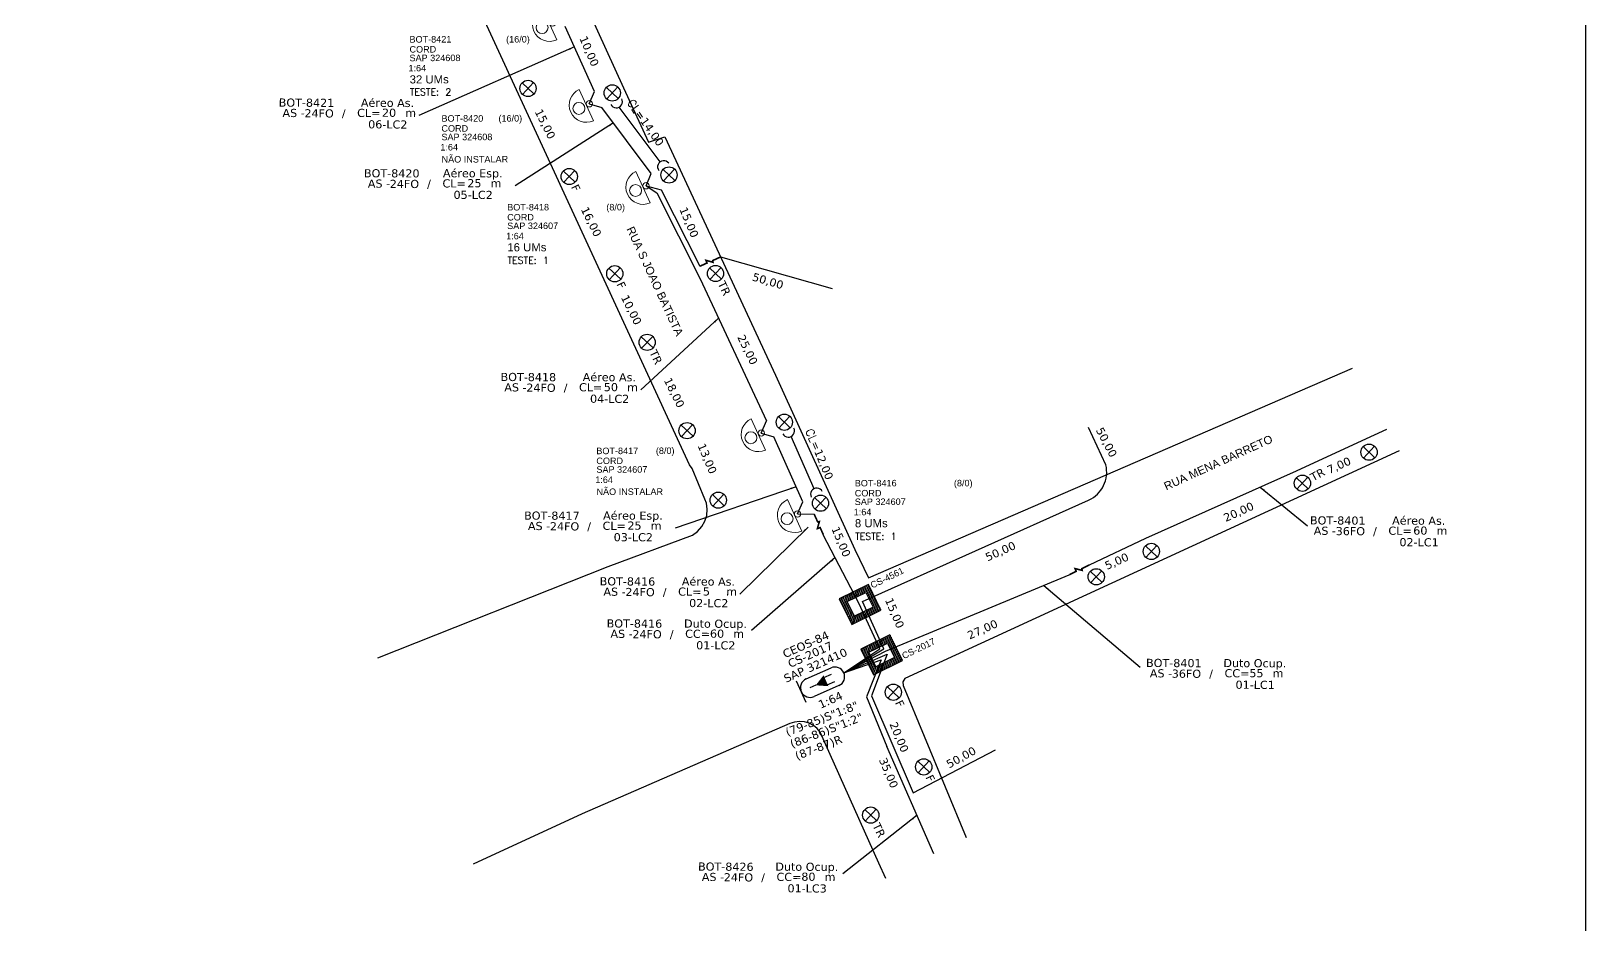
# Model space of a CAD drawing. Extents: x -89 to 749, y 705 to 1299.
# Drawn here: x 462 to 749.2, y 970.1 to 1135.2 of the extents above; entities that cross this region are included whole.
import ezdxf
from ezdxf.enums import TextEntityAlignment as Align

# ---------------------------------------------------------------- set-up
doc = ezdxf.new("R2010")
doc.units = 0
for name, color, linetype in [('10.1-Caixas Subterrâneas', 5, 'Continuous'), ('10.4-Postes', 1, 'Continuous'), ('20.4-CEOS', 1, 'Continuous'), ('CAP a instalar', 1, 'Continuous'), ('label_cabos', 7, 'Continuous'), ('medidas', 3, 'Continuous'), ('QUADRA', 7, 'Continuous'), ('Subida Lateral', 5, 'Continuous')]:
    doc.layers.add(name, color=color, linetype=linetype)
for name, color, linetype, lineweight in [("20.0-LEGENDA DOS CDO'S", 1, 'Continuous', 0), ('20.2-CDO_POSTE', 1, 'Continuous', 5), ('20.6-CORDOALHA_SUPORTE', 7, 'Continuous', 25), ('CORDOALHA_SUPORTE', 7, 'Continuous', 25), ('Segmento Logradouro Texto', 7, 'Continuous', 0)]:
    doc.layers.add(name, color=color, linetype=linetype, lineweight=lineweight)
doc.styles.add('ARIAL', font='arial.ttf')
doc.styles.add('DIGICADE', font='arial.ttf')
doc.styles.add('ROMANS', font='romans')
doc.styles.add('siredit', font='verdana.ttf')
doc.linetypes.add('FENCELINE1', pattern='A,0.25,-0.1,[133,ltypeshp.shx,S=0.1,R=0,X=-0.1,Y=0],-0.1,1', length=1.45)
doc.dimstyles.new('CC', dxfattribs={"dimtxt": 1, "dimasz": 2, "dimexe": 0.18, "dimexo": 0.0625, "dimgap": 0.09, "dimtad": 0, "dimdec": 0, "dimrnd": 1, "dimzin": 0, "dimdsep": 46, "dimtxsty": 'siredit', "dimblk": 'NONE', "dimcen": 0, "dimse1": 1, "dimse2": 1, "dimsd1": 1, "dimsd2": 1, "dimclrt": 7, "dimadec": 0, "dimazin": 0, "dimtfac": 1, "dimtdec": 0, "dimtofl": 0, "dimtmove": 0, "dimatfit": 3, "dimfxl": 0, "dimtolj": 1, "dimtzin": 0, "dimarcsym": 0})

# ---------------------------------------------------------------- blocks, each defined once
blk = doc.blocks.new('*U95')
at = {"layer": '20.4-CEOS', "color": 7, "style": 'siredit'}
for tag, p in [('FIBRAS_SPLITTER', (0, 0)), ('FIBRAS_TOP_C', (0, -4.13)), ('RESERVA_FINAIS', (0, -5.46))]:
    blk.add_attdef(tag, p, '', height=1.01, dxfattribs=at)
for tag, p, flags in [('ID_ATIVIDADE', (0, -6.77), 3), ('FATOR', (0, -8.09), 1), ('QTDE', (0, -9.4), 1), ('FID', (0, -10.71), 1)]:
    blk.add_attdef(tag, p, '', height=1.01, dxfattribs=dict(at, flags=flags))
blk = doc.blocks.new('*U97')
at = {"layer": '20.4-CEOS', "color": 7, "style": 'siredit'}
blk.add_attdef('FIBRAS_SPLITTER', (0, 0), '', height=1.01, dxfattribs=at)
for tag, p, flags in [('ID_ATIVIDADE', (0, -1.48), 3), ('FATOR', (0, -2.79), 1), ('QTDE', (0, -4.11), 1), ('FID', (0, -5.42), 1)]:
    blk.add_attdef(tag, p, '', height=1.01, dxfattribs=dict(at, flags=flags))
blk = doc.blocks.new('*U94')
at = {"color": 0}
blk.add_line((2.14, -0.58), (-2.1, -0.68), dxfattribs=at)
for centre, radius in [((0, 0.38), 0.733), ((0.03, -1.03), 0.393)]:
    blk.add_circle(centre, radius, dxfattribs=at)
blk.add_arc((0.02, -0.63), 2.12, 1.3782, 181.3782, dxfattribs=at)
blk = doc.blocks.new('*X65')
at = {"color": 0, "linetype": 'Continuous'}
for p, q in [((-1.25, 0.34099), (-0.49099, 1.1)), ((-1.25, 0.517767), (-0.667767, 1.1)), ((-1.25, 0.694544), (-0.844544, 1.1)), ((-1.25, 0.87132), (-1.02132, 1.1)), ((-1.25, 1.048097), (-1.198097, 1.1)), ((-1.25, 0.164214), (-0.8035, 0.610714)), ((-1.25, -0.012563), (-0.8035, 0.433937)), ((-1.25, -0.18934), (-0.8035, 0.25716)), ((-1.25, -0.366117), (-0.8035, 0.080383)), ((-0.789214, 0.625), (-0.314214, 1.1)), ((-0.612437, 0.625), (-0.137437, 1.1)), ((-0.43566, 0.625), (0.03934, 1.1)), ((-0.258883, 0.625), (0.216117, 1.1)), ((-0.082107, 0.625), (0.392893, 1.1)), ((0.09467, 0.625), (0.56967, 1.1)), ((0.271447, 0.625), (0.746447, 1.1)), ((0.448223, 0.625), (0.923223, 1.1)), ((0.625, 0.625), (1.1, 1.1)), ((0.801777, 0.625), (1.25, 1.073223)), ((0.8035, 0.449947), (1.25, 0.896447)), ((0.8035, 0.27317), (1.25, 0.71967)), ((0.8035, 0.096393), (1.25, 0.542893)), ((0.8035, -0.080383), (1.25, 0.366117)), ((0.8035, -0.25716), (1.25, 0.18934)), ((0.8035, -0.433937), (1.25, 0.012563)), ((-1.25, -0.542893), (-0.8035, -0.096393)), ((-1.25, -0.71967), (-0.8035, -0.27317)), ((-1.25, -0.896447), (-0.8035, -0.449947)), ((-1.25, -1.073223), (-0.801777, -0.625)), ((-1.1, -1.1), (-0.625, -0.625)), ((-0.923223, -1.1), (-0.448223, -0.625)), ((-0.746447, -1.1), (-0.271447, -0.625)), ((-0.56967, -1.1), (-0.09467, -0.625)), ((-0.392893, -1.1), (0.082107, -0.625)), ((-0.216117, -1.1), (0.258883, -0.625)), ((-0.03934, -1.1), (0.43566, -0.625)), ((0.137437, -1.1), (0.612437, -0.625)), ((0.314214, -1.1), (0.789214, -0.625)), ((0.49099, -1.1), (1.25, -0.34099)), ((0.667767, -1.1), (1.25, -0.517767)), ((0.8035, -0.610714), (1.25, -0.164214)), ((0.844544, -1.1), (1.25, -0.694544)), ((1.02132, -1.1), (1.25, -0.87132)), ((1.198097, -1.1), (1.25, -1.048097))]:
    blk.add_line(p, q, dxfattribs=at)
blk = doc.blocks.new('MANHOLE_MQ')
at = {"color": 0, "linetype": 'Continuous'}
for p, q in [((0.00000623, 0.00000569), (-0.00000627, 0.00000569)), ((-0.00000627, 0.00000569), (-0.00000627, -0.00000531)), ((-0.00000404, 0.00000331), (0.00000399, 0.00000331)), ((-0.00000404, -0.00000294), (-0.00000404, 0.00000331)), ((0.00000399, 0.00000331), (0.00000399, -0.00000294)), ((0.00000623, -0.00000531), (0.00000623, 0.00000569)), ((-0.00000627, -0.00000531), (0.00000623, -0.00000531)), ((0.00000399, -0.00000294), (-0.00000404, -0.00000294)), ((0.00000399, -0.00000294), (0.00000399, -0.00000294))]:
    blk.add_line(p, q, dxfattribs=at)
at = {"color": 0, "linetype": 'Continuous', "xscale": 5e-06, "yscale": 5e-06, "zscale": 1e-05}
blk.add_blockref('*X65', (-0.00000002, 0.00000019), dxfattribs=at)
blk = doc.blocks.new('Inst CDOE-8 CAIXA DIST OPT CDOE 48F_8D C_SPL OPTAP')
at = {"layer": "20.0-LEGENDA DOS CDO'S", "color": 0, "style": 'ARIAL'}
for tag, p, height in [('FID', (0.12, 5.25), 0.8), ('CORDOALHA', (0.12, 4.02), 0.8), ('1:XX', (-0.01, 1.7), 0.8), ('SAP', (0.12, 2.96), 0.8), ('UMS', (0.14, 0.22), 1)]:
    blk.add_attdef(tag, p, '', height=height, rotation=0.118, dxfattribs=at)
at = {"layer": "20.0-LEGENDA DOS CDO'S", "color": 0}
for tag, p, style, flags in [('ID_ATIVIDADE', (0.12, 6.47), 'ARIAL', 3), ('FATOR', (7.92, 6.47), 'ARIAL', 1), ('QTDE', (0.23, -0.97), 'DIGICADE', 3)]:
    blk.add_attdef(tag, p, '', height=0.8, rotation=0.118, dxfattribs=dict(at, style=style, flags=flags))
at = {"layer": "20.0-LEGENDA DOS CDO'S", "color": 0, "style": 'ARIAL'}
blk.add_attdef('FIBRAS_UTILIZADAS', text='', height=0.8, rotation=0.118, dxfattribs=at).set_placement((13.48, 5.26), align=Align.CENTER)
blk = doc.blocks.new('Teste  FTTH')
at = {"color": 0, "lineweight": 0, "style": 'ROMANS'}
for tag, p in [('TESTE', (-2.3, -0.29)), ('QTDE', (0.21, -0.29))]:
    blk.add_attdef(tag, p, '', height=0.48, dxfattribs=at)
for tag, p, flags in [('FID', (-2.23, -1.25), 1), ('FATOR', (-2.23, -2.03), 3), ('ID_ATIVIDADE', (-2.23, -2.72), 3)]:
    blk.add_attdef(tag, p, '', height=0.48, dxfattribs=dict(at, flags=flags))
blk = doc.blocks.new('Inst CDOE-16 CAIXA DIST OPT CDOE 48F_16D C_SPL_2_1_8')
at = {"layer": "20.0-LEGENDA DOS CDO'S", "color": 0, "style": 'ARIAL'}
for tag, p, height in [('FID', (0.12, 5.25), 0.8), ('CORDOALHA', (0.12, 4.02), 0.8), ('1:XX', (-0.01, 1.7), 0.8), ('SAP', (0.12, 2.96), 0.8), ('UMS', (0.14, 0.22), 1)]:
    blk.add_attdef(tag, p, '', height=height, rotation=0.118, dxfattribs=at)
at = {"layer": "20.0-LEGENDA DOS CDO'S", "color": 0}
for tag, p, style, flags in [('ID_ATIVIDADE', (0.12, 6.47), 'ARIAL', 3), ('FATOR', (7.92, 6.47), 'ARIAL', 1), ('QTDE', (0.1, -1.17), 'DIGICADE', 3)]:
    blk.add_attdef(tag, p, '', height=0.8, rotation=0.118, dxfattribs=dict(at, style=style, flags=flags))
at = {"layer": "20.0-LEGENDA DOS CDO'S", "color": 0, "style": 'ARIAL'}
blk.add_attdef('FIBRAS_UTILIZADAS', text='', height=0.8, rotation=0.118, dxfattribs=at).set_placement((13.48, 5.26), align=Align.CENTER)
blk = doc.blocks.new('CDOE_CT_POSTE')
at = {"layer": "20.0-LEGENDA DOS CDO'S", "color": 0, "style": 'ARIAL'}
for tag, p in [('CDO_N', (0.12, 5.25)), ('CORDOALHA', (0.12, 4.02)), ('SAP', (0.12, 2.96)), ('1:XX', (0.14, 1.23)), ('UMS', (0.14, 0.22))]:
    blk.add_attdef(tag, p, '', height=0.68, rotation=0.118, dxfattribs=at)
blk.add_attdef('FIBRAS_UTILIZADAS', text='', height=0.68, rotation=0.118, dxfattribs=at).set_placement((7.83, 5.26), align=Align.CENTER)
blk = doc.blocks.new('Inst CORD ALUMINIO 4.8 MM 3F(sem recursos)')
at = {"layer": '20.6-CORDOALHA_SUPORTE', "color": 0, "lineweight": 0, "style": 'ROMANS'}
blk.add_attdef('LANCE', text='', height=1, dxfattribs=at).set_placement((-0.54, -2.21), align=Align.RIGHT)
at = {"layer": '20.6-CORDOALHA_SUPORTE', "color": 0, "style": 'siredit'}
blk.add_attdef('QTDE', (-0.54, -2.21), '', height=1, rotation=359.69, dxfattribs=at)
at = {"layer": '20.6-CORDOALHA_SUPORTE', "color": 0, "lineweight": 0, "style": 'ROMANS'}
for tag, p, flags in [('FATOR', (-5.2, -4.44), 3), ('ID_ATIVIDADE', (-5.2, -6.67), 3), ('FID', (-5.2, -8.9), 1)]:
    blk.add_attdef(tag, p, '', height=1, dxfattribs=dict(at, flags=flags))
blk = doc.blocks.new('Inst CB AS CFOA-SM-AS-80-TS-36')
at = {"layer": 'label_cabos', "color": 0, "style": 'siredit'}
for tag, flags, p in [('ID_ATIVIDADE', 3, (1.31, 2.67)), ('FATOR', 1, (11.56, 2.55))]:
    blk.add_attdef(tag, text='', height=1, rotation=359.69, dxfattribs=dict(at, flags=flags)).set_placement(p, align=Align.MIDDLE_CENTER)
for tag, p in [('TIPO_CABO', (1.76, 0)), ('DESTINO_CABO', (3.13, 1.26)), ('CABO', (4.69, -0.05)), ('/', (7.71, -0.05)), ('LANCE', (10.81, 0)), ('TIPO_CABO', (13.11, 1.24)), ('UND', (15.96, 0)), ('FID', (13.15, -1.41))]:
    blk.add_attdef(tag, text='', height=1, rotation=359.69, dxfattribs=at).set_placement(p, align=Align.MIDDLE_CENTER)
blk.add_attdef('QTDE', (12.43, -0.47), '', height=1, rotation=359.69, dxfattribs=at)
blk = doc.blocks.new('Inst CB DT OCUP CFOA-SM-AS-80-TS-36')
at = {"layer": 'label_cabos', "color": 0, "style": 'siredit'}
for tag, flags, p in [('ID_ATIVIDADE', 3, (1.31, 2.67)), ('FATOR', 1, (11.56, 2.55))]:
    blk.add_attdef(tag, text='', height=1, rotation=359.69, dxfattribs=dict(at, flags=flags)).set_placement(p, align=Align.MIDDLE_CENTER)
for tag, p in [('TIPO_CABO', (1.76, 0)), ('DESTINO_CABO', (3.13, 1.26)), ('CABO', (4.69, -0.05)), ('/', (7.71, -0.05)), ('LANCE', (10.91, 0)), ('TIPO_CABO', (13.11, 1.24)), ('UND', (15.96, 0)), ('FID', (13.15, -1.41))]:
    blk.add_attdef(tag, text='', height=1, rotation=359.69, dxfattribs=at).set_placement(p, align=Align.MIDDLE_CENTER)
blk.add_attdef('QTDE', (12.43, -0.47), '', height=1, rotation=359.69, dxfattribs=at)
blk = doc.blocks.new('_None')
blk = doc.blocks.new('Inst CB DT OCUP CFOA-SM-AS-80-TS-24')
at = {"layer": 'label_cabos', "color": 0, "style": 'siredit'}
for tag, flags, p in [('ID_ATIVIDADE', 3, (1.31, 2.67)), ('FATOR', 1, (11.56, 2.55))]:
    blk.add_attdef(tag, text='', height=1, rotation=359.69, dxfattribs=dict(at, flags=flags)).set_placement(p, align=Align.MIDDLE_CENTER)
for tag, p in [('TIPO_CABO', (1.76, 0)), ('DESTINO_CABO', (3.13, 1.26)), ('CABO', (4.69, -0.05)), ('/', (7.71, -0.05)), ('LANCE', (10.91, 0)), ('TIPO_CABO', (13.11, 1.24)), ('UND', (15.96, 0)), ('FID', (13.15, -1.41))]:
    blk.add_attdef(tag, text='', height=1, rotation=359.69, dxfattribs=at).set_placement(p, align=Align.MIDDLE_CENTER)
blk.add_attdef('QTDE', (12.43, -0.47), '', height=1, rotation=359.69, dxfattribs=at)
blk = doc.blocks.new('Inst CB AS CFOA-SM-AS-80-TS-24')
at = {"layer": 'label_cabos', "color": 0, "style": 'siredit'}
for tag, flags, p in [('ID_ATIVIDADE', 3, (1.31, 2.67)), ('FATOR', 1, (11.56, 2.55))]:
    blk.add_attdef(tag, text='', height=1, rotation=359.69, dxfattribs=dict(at, flags=flags)).set_placement(p, align=Align.MIDDLE_CENTER)
for tag, p in [('TIPO_CABO', (1.76, 0)), ('DESTINO_CABO', (3.13, 1.26)), ('CABO', (4.69, -0.05)), ('/', (7.71, -0.05)), ('LANCE', (10.81, 0)), ('TIPO_CABO', (13.11, 1.24)), ('UND', (15.96, 0)), ('FID', (13.15, -1.41))]:
    blk.add_attdef(tag, text='', height=1, rotation=359.69, dxfattribs=at).set_placement(p, align=Align.MIDDLE_CENTER)
blk.add_attdef('QTDE', (12.43, -0.47), '', height=1, rotation=359.69, dxfattribs=at)
blk = doc.blocks.new('Inst CB ESP CFOA-SM-AS-80-TS-24')
at = {"layer": 'label_cabos', "color": 0, "style": 'siredit'}
for tag, flags, p in [('ID_ATIVIDADE', 3, (1.31, 2.67)), ('FATOR', 1, (11.56, 2.55))]:
    blk.add_attdef(tag, text='', height=1, rotation=359.69, dxfattribs=dict(at, flags=flags)).set_placement(p, align=Align.MIDDLE_CENTER)
for tag, p in [('TIPO_CABO', (1.76, 0)), ('DESTINO_CABO', (3.13, 1.26)), ('CABO', (4.69, -0.05)), ('/', (7.71, -0.05)), ('LANCE', (10.81, 0)), ('TIPO_CABO', (13.11, 1.24)), ('UND', (15.96, 0)), ('FID', (13.15, -1.41))]:
    blk.add_attdef(tag, text='', height=1, rotation=359.69, dxfattribs=at).set_placement(p, align=Align.MIDDLE_CENTER)
blk.add_attdef('QTDE', (12.43, -0.47), '', height=1, rotation=359.69, dxfattribs=at)

msp = doc.modelspace()

# ---------------------------------------------------------------- linework, layer by layer
msp.add_lwpolyline([(-89.32, 705.02), (749.25, 705.02), (749.25, 1299.02), (-89.32, 1299.02), (-89.32, 705.02)])
at = {"layer": '10.4-Postes', "color": 1}
for p, q in [((552.7, 1125.6), (554.89, 1123.56)), ((554.82, 1125.68), (552.77, 1123.48)), ((568.26, 1124.78), (570.45, 1122.73)), ((570.38, 1124.85), (568.33, 1122.66)), ((560.3, 1109.34), (562.49, 1107.29)), ((562.42, 1109.41), (560.37, 1107.22)), ((578.74, 1109.63), (580.93, 1107.58)), ((580.86, 1109.7), (578.81, 1107.51)), ((568.72, 1091.39), (570.91, 1089.34)), ((570.84, 1091.46), (568.79, 1089.27)), ((587.34, 1091.43), (589.53, 1089.38)), ((589.46, 1091.5), (587.41, 1089.31)), ((574.7, 1078.73), (576.9, 1076.68)), ((576.82, 1078.8), (574.78, 1076.61)), ((600.04, 1063.98), (602.24, 1061.93)), ((602.16, 1064.05), (600.12, 1061.86)), ((582.08, 1062.42), (584.27, 1060.37)), ((584.2, 1062.49), (582.15, 1060.3)), ((708.08, 1058.44), (710.27, 1056.39)), ((710.2, 1058.51), (708.15, 1056.32)), ((695.77, 1052.71), (697.96, 1050.66)), ((697.89, 1052.78), (695.84, 1050.59)), ((587.85, 1049.58), (590.04, 1047.53)), ((589.97, 1049.65), (587.92, 1047.46)), ((606.73, 1049.03), (608.92, 1046.98)), ((608.85, 1049.1), (606.8, 1046.91)), ((667.87, 1040.12), (670.06, 1038.07)), ((669.99, 1040.19), (667.94, 1038)), ((657.67, 1035.43), (659.87, 1033.38)), ((659.79, 1035.5), (657.74, 1033.31)), ((620.18, 1014.12), (622.37, 1012.07)), ((622.3, 1014.19), (620.25, 1012)), ((625.81, 1000.34), (628, 998.29)), ((627.93, 1000.41), (625.88, 998.22)), ((616.01, 991.44), (618.2, 989.39)), ((618.13, 991.51), (616.08, 989.32))]:
    msp.add_line(p, q, dxfattribs=at)
for centre in [(553.79, 1124.58), (569.35, 1123.75), (561.4, 1108.32), (579.84, 1108.6), (569.82, 1090.36), (588.43, 1090.41), (575.8, 1077.7), (601.14, 1062.95), (583.17, 1061.39), (709.18, 1057.42), (696.87, 1051.69), (588.94, 1048.56), (607.83, 1048), (668.96, 1039.09), (658.77, 1034.41), (621.28, 1013.1), (626.9, 999.31), (617.11, 990.41)]:
    msp.add_circle(centre, 1.5, dxfattribs=at)
at = {"layer": '20.4-CEOS', "color": 7}
for p, q in [((605.19, 1015.55), (609.78, 1017.59)), ((611.23, 1014.33), (606.65, 1012.29))]:
    msp.add_line(p, q, dxfattribs=at)
for points in [[(605.17, 1011.22), (603.41, 1015.16)], [(606.95, 1014.38), (605.85, 1013.89)], [(608.47, 1015.83), (609.86, 1016.45)], [(609.07, 1014.47), (610.46, 1015.09)]]:
    msp.add_lwpolyline(points, dxfattribs=at)
msp.add_lwpolyline([(606.95, 1014.38, 0, 2.21, 0), (608.84, 1015.22, 2.21, 2.21, 0)], format="xyseb", dxfattribs=at)
for centre, start, end in [((610.5, 1015.96), 294.0128, 114.0128), ((605.92, 1013.92), 114.0128, 294.0128)]:
    msp.add_arc(centre, 1.79, start, end, dxfattribs=at)
at = {"layer": 'CAP a instalar', "color": 7, "linetype": 'FENCELINE1', "ltscale": 5}
for points in [[(566.09, 1124.01), (560.64, 1135.99)], [(565.11, 1121.75), (566.09, 1124.01)], [(565.11, 1121.75), (567.43, 1121.05)], [(576.57, 1108.86), (567.43, 1121.05)], [(575.59, 1106.61), (576.57, 1108.86)], [(575.59, 1106.61), (577.57, 1105.33), (585.58, 1089.44), (597.87, 1063.21), (597.87, 1063.21)], [(596.89, 1060.95), (597.87, 1063.21)], [(596.89, 1060.95), (599.22, 1060.25)], [(604.56, 1048.26), (599.22, 1060.25)], [(657.52, 1036.63), (667.96, 1041.52), (695.77, 1053.96), (707.88, 1059.58), (712.48, 1061.68)], [(603.58, 1046.01), (604.56, 1048.26)], [(603.58, 1046.01), (606.65, 1046)], [(614.92, 1029.55), (608.35, 1042.19)], [(612.14, 1016.69), (619.82, 1020.66), (653.79, 1034.77)], [(612.14, 1016.69), (618.77, 1021.12), (614.92, 1029.55)], [(612.14, 1016.69), (619.01, 1019.09), (616.31, 1012.26), (620.08, 1003.1)], [(628.77, 983.24), (620.08, 1003.1)]]:
    msp.add_lwpolyline(points, dxfattribs=at)
at = {"layer": 'CAP a instalar', "color": 8, "linetype": 'FENCELINE1', "ltscale": 5}
for points in [[(575.59, 1106.61), (578.4, 1105.83)], [(578.4, 1105.83), (585.55, 1091.75)], [(589.35, 1093.46), (609.98, 1087.65)], [(612.14, 1016.69), (620.15, 1020.14), (617.28, 1012.46), (624.95, 994.51), (640.14, 1002.47)]]:
    msp.add_lwpolyline(points, dxfattribs=at)
msp.add_lwpolyline([(612.14, 1016.69), (619.53, 1021.14), (615.56, 1029.84), (657.36, 1048.57, 0.362722), (660.54, 1055.08), (657.37, 1061.97)], format="xyb", dxfattribs=at)
at = {"layer": 'CORDOALHA_SUPORTE'}
for points in [[(569.08, 1121.61, 1), (571.1, 1122.67)], [(579.79, 1110.77, 1), (577.95, 1109.41)], [(600.86, 1060.81, 1), (602.89, 1061.87)], [(608.16, 1050.14, 1), (606.11, 1049.12)]]:
    msp.add_lwpolyline(points, format="xyb", dxfattribs=at)
for points in [[(578.19, 1111), (570.62, 1121.13)], [(606.67, 1050.68), (602.41, 1060.33)]]:
    msp.add_lwpolyline(points, dxfattribs=at)
at = {"layer": 'QUADRA'}
for points in [[(514.49, 1247.88), (526.48, 1221.79), (561.49, 1146.49), (561.49, 1146.49), (571.4, 1124.69), (576.02, 1114.64), (579.05, 1115.62), (599.54, 1071.66), (614.18, 1039.48), (616.69, 1034.24), (706.12, 1072.91)], [(526.01, 1019.42), (568.58, 1036.29), (584.16, 1042.1), (585.13, 1042.8), (585.91, 1043.67), (586.48, 1044.66), (586.82, 1045.75), (586.91, 1046.89), (586.75, 1048.01), (586.47, 1048.77), (584.12, 1054.4), (583.6, 1055.1), (535.51, 1159.35)], [(526.01, 1019.42), (568.58, 1036.29), (584.16, 1042.1), (585.13, 1042.8), (585.91, 1043.67), (586.48, 1044.66), (586.82, 1045.75), (586.91, 1046.89), (586.75, 1048.01), (586.47, 1048.77), (584.12, 1054.4), (583.6, 1055.1), (535.51, 1159.35)], [(714.74, 1057.68), (623.38, 1015.66), (623.07, 1015.02), (623.13, 1014.32), (623.13, 1014.32), (634.73, 986.28)], [(714.74, 1057.68), (623.38, 1015.66), (623.07, 1015.02), (623.13, 1014.32), (623.13, 1014.32), (634.73, 986.28)], [(619.88, 978.7), (618.63, 981.51), (607.79, 1005.73), (607.24, 1006.4), (606.54, 1006.96), (605.75, 1007.37), (604.87, 1007.62), (603.96, 1007.69), (603.04, 1007.59), (602.18, 1007.31), (563.77, 990.65), (543.66, 981.37)], [(619.88, 978.7), (618.63, 981.51), (607.79, 1005.73), (607.24, 1006.4), (606.54, 1006.96), (605.75, 1007.37), (604.87, 1007.62), (603.96, 1007.69), (603.04, 1007.59), (602.18, 1007.31), (563.77, 990.65), (543.66, 981.37)]]:
    msp.add_lwpolyline(points, dxfattribs=at)
at = {"layer": 'Subida Lateral', "color": 5, "const_width": 0.3}
for points in [[(585.55, 1091.75), (586.85, 1092.34), (586.66, 1092.85), (587.97, 1092.48), (587.91, 1092.8), (589.35, 1093.46)], [(608.35, 1042.19), (607.76, 1043.5), (607.25, 1043.31), (607.62, 1044.62), (607.3, 1044.55), (606.65, 1046)], [(653.79, 1034.77), (655.07, 1035.41), (654.86, 1035.92), (656.18, 1035.6), (656.11, 1035.91), (657.52, 1036.63)]]:
    msp.add_lwpolyline(points, dxfattribs=at)

# ---------------------------------------------------------------- block references
at = {"color": 0, "lineweight": 0, "xscale": 1.5, "yscale": 1.5, "zscale": 1.5}
for p, rotation, values in [((577.59, 1119.82), 305.3066538025288, {'QTDE': '14,00', 'LANCE': 'CL='}), ((609.98, 1058.14), 293.1079961886182, {'QTDE': '12,00', 'LANCE': 'CL='})]:
    msp.add_blockref('Inst CORD ALUMINIO 4.8 MM 3F(sem recursos)', p, dxfattribs=dict(at, rotation=rotation)).add_auto_attribs(values)
at = {"layer": '10.1-Caixas Subterrâneas', "color": 30, "xscale": 479681.3314667373, "yscale": 479681.3314667373, "zscale": 479681.3314667373, "rotation": 206.1709255106189}
for p in [(615.1, 1029.4), (619.09, 1020.06)]:
    msp.add_blockref('MANHOLE_MQ', p, dxfattribs=at)
at = {"layer": "20.0-LEGENDA DOS CDO'S", "color": 7, "lineweight": 0, "xscale": 1.5, "yscale": 1.5, "zscale": 1.5}
for name, p, values in [('Inst CDOE-16 CAIXA DIST OPT CDOE 48F_16D C_SPL_2_1_8', (531.71, 1125.17), {'FID': 'BOT-8421', 'CORDOALHA': 'CORD', 'SAP': 'SAP 324608', '1:XX': '1:64', 'UMS': '32 UMs', 'FIBRAS_UTILIZADAS': '(16/0)'}), ('Inst CDOE-8 CAIXA DIST OPT CDOE 48F_8D C_SPL OPTAP', (549.76, 1094.17), {'FID': 'BOT-8418', 'CORDOALHA': 'CORD', 'SAP': 'SAP 324607', '1:XX': '1:64', 'UMS': '16 UMs', 'FIBRAS_UTILIZADAS': '(8/0)'}), ('Inst CDOE-8 CAIXA DIST OPT CDOE 48F_8D C_SPL OPTAP', (613.98, 1043.22), {'FID': 'BOT-8416', 'CORDOALHA': 'CORD', 'SAP': 'SAP 324607', '1:XX': '1:64', 'UMS': '8 UMs', 'FIBRAS_UTILIZADAS': '(8/0)'})]:
    msp.add_blockref(name, p, dxfattribs=at).add_auto_attribs(values)
at = {"layer": "20.0-LEGENDA DOS CDO'S", "lineweight": 0}
for p, xscale, yscale, zscale, rotation, values in [((537.98, 1124.05), 2.625749999999991, 2.625749999999994, 2.625749999999994, 0.004078562105398152, {'TESTE': 'TESTE:', 'QTDE': '2'}), ((620.25, 1042.01), 2.62575, 2.62575, 2.62575, 3.126797674058592e-05, {'TESTE': 'TESTE:', 'QTDE': '1'})]:
    msp.add_blockref('Teste  FTTH', p, dxfattribs=dict(at, xscale=xscale, yscale=yscale, zscale=zscale, rotation=rotation)).add_auto_attribs(values)
at = {"layer": "20.0-LEGENDA DOS CDO'S", "color": 252}
ref = msp.add_blockref('CDOE_CT_POSTE', (537.61, 1110.57), dxfattribs=dict(at, xscale=1.5, yscale=1.5, zscale=1.5))
ref.add_attrib('CDO_N', 'BOT-8420', (537.79, 1118.44), dxfattribs={"color": 0, "height": 1.2, "rotation": 0.118, "style": 'ARIAL'})
ref.add_attrib('CORDOALHA', 'CORD', (537.79, 1116.6), dxfattribs={"color": 0, "height": 1.2, "rotation": 0.118, "style": 'ARIAL'})
ref.add_attrib('SAP', 'SAP 324608', (537.79, 1115.01), dxfattribs={"color": 0, "height": 1.2, "rotation": 0.118, "style": 'ARIAL'})
ref.add_attrib('1:XX', '1:64', (537.59, 1113.12), dxfattribs={"color": 0, "height": 1.2, "rotation": 0.118, "style": 'ARIAL'})
ref.add_attrib('UMS', 'NÃO INSTALAR', (537.82, 1110.89), dxfattribs={"color": 0, "height": 1.2, "rotation": 0.118, "style": 'ARIAL'})
ref.add_attrib('FIBRAS_UTILIZADAS', '     (16/0)', dxfattribs={"color": 0, "height": 1.2, "rotation": 0.118, "style": 'ARIAL'}).set_placement((549.35, 1118.46), align=Align.CENTER)
at = {"layer": "20.0-LEGENDA DOS CDO'S", "color": 7, "lineweight": 0, "xscale": 2.62575, "yscale": 2.62575, "zscale": 2.62575, "rotation": 3.126797674058592e-05}
msp.add_blockref('Teste  FTTH', (556.02, 1092.96), dxfattribs=at).add_auto_attribs({'TESTE': 'TESTE:', 'QTDE': '1'})
at = {"layer": "20.0-LEGENDA DOS CDO'S", "color": 252}
ref = msp.add_blockref('CDOE_CT_POSTE', (566.23, 1049.18), dxfattribs=dict(at, xscale=1.5, yscale=1.5, zscale=1.5))
ref.add_attrib('CDO_N', 'BOT-8417', (566.41, 1057.05), dxfattribs={"color": 0, "height": 1.2, "rotation": 0.118, "style": 'ARIAL'})
ref.add_attrib('CORDOALHA', 'CORD', (566.41, 1055.22), dxfattribs={"color": 0, "height": 1.2, "rotation": 0.118, "style": 'ARIAL'})
ref.add_attrib('SAP', 'SAP 324607', (566.42, 1053.62), dxfattribs={"color": 0, "height": 1.2, "rotation": 0.118, "style": 'ARIAL'})
ref.add_attrib('1:XX', '1:64', (566.21, 1051.73), dxfattribs={"color": 0, "height": 1.2, "rotation": 0.118, "style": 'ARIAL'})
ref.add_attrib('UMS', 'NÃO INSTALAR', (566.44, 1049.51), dxfattribs={"color": 0, "height": 1.2, "rotation": 0.118, "style": 'ARIAL'})
ref.add_attrib('FIBRAS_UTILIZADAS', '     (8/0)', dxfattribs={"color": 0, "height": 1.2, "rotation": 0.118, "style": 'ARIAL'}).set_placement((577.97, 1057.08), align=Align.CENTER)
at = {"layer": '20.2-CDO_POSTE', "color": 7, "xscale": 1.5, "yscale": 1.5, "zscale": 1.5, "rotation": 113.0177794783651}
for p in [(556.91, 1136.05), (574.19, 1105.96), (602.18, 1045.36)]:
    msp.add_blockref('*U94', p, dxfattribs=at)
at = {"layer": '20.2-CDO_POSTE', "color": 8, "xscale": 1.5, "yscale": 1.5, "zscale": 1.5, "rotation": 113.0177794783651}
for p in [(563.71, 1121.11), (595.49, 1060.31)]:
    msp.add_blockref('*U94', p, dxfattribs=at)
at = {"layer": '20.4-CEOS', "color": 0, "lineweight": 0}
ref = msp.add_blockref('*U95', (601.71, 1004.94), dxfattribs=dict(at, xscale=1.5, yscale=1.5, zscale=1.5, rotation=21.2092261342228))
ref.add_attrib('FIBRAS_SPLITTER', '(79-85)S"1:8"', (601.71, 1004.94), dxfattribs={"color": 7, "height": 1.5145, "rotation": 21.2092, "style": 'siredit'})
ref.add_attrib('RESERVA_FINAIS', '(87-87)R', (603.49, 1000.54), dxfattribs={"color": 7, "height": 1.515, "rotation": 21.2092, "style": 'siredit'})
at = {"layer": '20.4-CEOS', "color": 0, "lineweight": 0, "xscale": 1.5, "yscale": 1.5, "zscale": 1.5, "rotation": 21.2092261342228}
msp.add_blockref('*U97', (602.56, 1002.78), dxfattribs=at).add_auto_attribs({'FIBRAS_SPLITTER': '(86-86)S"1:2"'})
at = {"layer": 'label_cabos'}
ref = msp.add_blockref('Inst CB AS CFOA-SM-AS-80-TS-24', (508.16, 1120.06), dxfattribs=dict(at, xscale=1.5, yscale=1.5, zscale=1.5))
ref.add_attrib('DESTINO_CABO', 'BOT-8421', dxfattribs={"color": 0, "height": 1.5, "rotation": 359.69, "style": 'siredit'}).set_placement((512.86, 1121.95), align=Align.MIDDLE_CENTER)
ref.add_attrib('TIPO_CABO', 'Aéreo As.', dxfattribs={"color": 0, "height": 1.5, "rotation": 359.69, "style": 'siredit'}).set_placement((527.82, 1121.92), align=Align.MIDDLE_CENTER)
ref.add_attrib('CABO', '24FO', dxfattribs={"color": 0, "height": 1.5, "rotation": 359.69, "style": 'siredit'}).set_placement((515.19, 1119.98), align=Align.MIDDLE_CENTER)
ref.add_attrib('/', '/', dxfattribs={"color": 0, "height": 1.5, "rotation": 359.69, "style": 'siredit'}).set_placement((519.73, 1119.98), align=Align.MIDDLE_CENTER)
ref.add_attrib('TIPO_CABO', 'AS - ', dxfattribs={"color": 0, "height": 1.5, "rotation": 359.69, "style": 'siredit'}).set_placement((510.8, 1120.05), align=Align.MIDDLE_CENTER)
ref.add_attrib('FID', '06-LC2', dxfattribs={"color": 0, "height": 1.5, "rotation": 359.69, "style": 'siredit'}).set_placement((527.88, 1117.94), align=Align.MIDDLE_CENTER)
ref.add_attrib('LANCE', 'CL=', dxfattribs={"color": 0, "height": 1.5, "rotation": 359.69, "style": 'siredit'}).set_placement((524.37, 1120.06), align=Align.MIDDLE_CENTER)
ref.add_attrib('QTDE', '20', (526.8, 1119.35), dxfattribs={"color": 0, "height": 1.5, "rotation": 359.69, "style": 'siredit'})
ref.add_attrib('UND', 'm', dxfattribs={"color": 0, "height": 1.5, "rotation": 359.69, "style": 'siredit'}).set_placement((532.11, 1120.06), align=Align.MIDDLE_CENTER)
ref = msp.add_blockref('Inst CB ESP CFOA-SM-AS-80-TS-24', (523.92, 1107.01), dxfattribs=dict(at, xscale=1.5, yscale=1.5, zscale=1.5, rotation=0.1315642785740554))
ref.add_attrib('DESTINO_CABO', 'BOT-8420', dxfattribs={"color": 0, "height": 1.5, "rotation": 359.8216, "style": 'siredit'}).set_placement((528.61, 1108.91), align=Align.MIDDLE_CENTER)
ref.add_attrib('TIPO_CABO', 'Aéreo Esp.', dxfattribs={"color": 0, "height": 1.5, "rotation": 359.8216, "style": 'siredit'}).set_placement((543.58, 1108.92), align=Align.MIDDLE_CENTER)
ref.add_attrib('CABO', '24FO', dxfattribs={"color": 0, "height": 1.5, "rotation": 359.8216, "style": 'siredit'}).set_placement((530.95, 1106.95), align=Align.MIDDLE_CENTER)
ref.add_attrib('/', '/', dxfattribs={"color": 0, "height": 1.5, "rotation": 359.8216, "style": 'siredit'}).set_placement((535.49, 1106.96), align=Align.MIDDLE_CENTER)
ref.add_attrib('TIPO_CABO', 'AS - ', dxfattribs={"color": 0, "height": 1.5, "rotation": 359.8216, "style": 'siredit'}).set_placement((526.57, 1107.01), align=Align.MIDDLE_CENTER)
ref.add_attrib('FID', '05-LC2', dxfattribs={"color": 0, "height": 1.5, "rotation": 359.8216, "style": 'siredit'}).set_placement((543.65, 1104.93), align=Align.MIDDLE_CENTER)
ref.add_attrib('LANCE', 'CL=', dxfattribs={"color": 0, "height": 1.5, "rotation": 359.8216, "style": 'siredit'}).set_placement((540.14, 1107.05), align=Align.MIDDLE_CENTER)
ref.add_attrib('QTDE', '25', (542.57, 1106.34), dxfattribs={"color": 0, "height": 1.5, "rotation": 359.8216, "style": 'siredit'})
ref.add_attrib('UND', 'm', dxfattribs={"color": 0, "height": 1.5, "rotation": 359.8216, "style": 'siredit'}).set_placement((547.87, 1107.07), align=Align.MIDDLE_CENTER)
ref = msp.add_blockref('Inst CB AS CFOA-SM-AS-80-TS-24', (549.15, 1069.4), dxfattribs=dict(at, xscale=1.5, yscale=1.5, zscale=1.5))
ref.add_attrib('DESTINO_CABO', 'BOT-8418', dxfattribs={"color": 0, "height": 1.5, "rotation": 359.69, "style": 'siredit'}).set_placement((553.85, 1071.29), align=Align.MIDDLE_CENTER)
ref.add_attrib('TIPO_CABO', 'Aéreo As.', dxfattribs={"color": 0, "height": 1.5, "rotation": 359.69, "style": 'siredit'}).set_placement((568.81, 1071.27), align=Align.MIDDLE_CENTER)
ref.add_attrib('CABO', '24FO', dxfattribs={"color": 0, "height": 1.5, "rotation": 359.69, "style": 'siredit'}).set_placement((556.18, 1069.32), align=Align.MIDDLE_CENTER)
ref.add_attrib('/', '/', dxfattribs={"color": 0, "height": 1.5, "rotation": 359.69, "style": 'siredit'}).set_placement((560.72, 1069.32), align=Align.MIDDLE_CENTER)
ref.add_attrib('TIPO_CABO', 'AS - ', dxfattribs={"color": 0, "height": 1.5, "rotation": 359.69, "style": 'siredit'}).set_placement((551.79, 1069.39), align=Align.MIDDLE_CENTER)
ref.add_attrib('FID', '04-LC2', dxfattribs={"color": 0, "height": 1.5, "rotation": 359.69, "style": 'siredit'}).set_placement((568.87, 1067.28), align=Align.MIDDLE_CENTER)
ref.add_attrib('LANCE', 'CL=', dxfattribs={"color": 0, "height": 1.5, "rotation": 359.69, "style": 'siredit'}).set_placement((565.36, 1069.4), align=Align.MIDDLE_CENTER)
ref.add_attrib('QTDE', '50', (567.79, 1068.69), dxfattribs={"color": 0, "height": 1.5, "rotation": 359.69, "style": 'siredit'})
ref.add_attrib('UND', 'm', dxfattribs={"color": 0, "height": 1.5, "rotation": 359.69, "style": 'siredit'}).set_placement((573.1, 1069.4), align=Align.MIDDLE_CENTER)
ref = msp.add_blockref('Inst CB ESP CFOA-SM-AS-80-TS-24', (553.51, 1043.79), dxfattribs=dict(at, xscale=1.5, yscale=1.5, zscale=1.5, rotation=0.1315642785740554))
ref.add_attrib('DESTINO_CABO', 'BOT-8417', dxfattribs={"color": 0, "height": 1.5, "rotation": 359.8216, "style": 'siredit'}).set_placement((558.2, 1045.7), align=Align.MIDDLE_CENTER)
ref.add_attrib('TIPO_CABO', 'Aéreo Esp.', dxfattribs={"color": 0, "height": 1.5, "rotation": 359.8216, "style": 'siredit'}).set_placement((573.17, 1045.71), align=Align.MIDDLE_CENTER)
ref.add_attrib('CABO', '24FO', dxfattribs={"color": 0, "height": 1.5, "rotation": 359.8216, "style": 'siredit'}).set_placement((560.54, 1043.73), align=Align.MIDDLE_CENTER)
ref.add_attrib('/', '/', dxfattribs={"color": 0, "height": 1.5, "rotation": 359.8216, "style": 'siredit'}).set_placement((565.08, 1043.74), align=Align.MIDDLE_CENTER)
ref.add_attrib('TIPO_CABO', 'AS - ', dxfattribs={"color": 0, "height": 1.5, "rotation": 359.8216, "style": 'siredit'}).set_placement((556.15, 1043.79), align=Align.MIDDLE_CENTER)
ref.add_attrib('FID', '03-LC2', dxfattribs={"color": 0, "height": 1.5, "rotation": 359.8216, "style": 'siredit'}).set_placement((573.24, 1041.72), align=Align.MIDDLE_CENTER)
ref.add_attrib('LANCE', 'CL=', dxfattribs={"color": 0, "height": 1.5, "rotation": 359.8216, "style": 'siredit'}).set_placement((569.72, 1043.83), align=Align.MIDDLE_CENTER)
ref.add_attrib('QTDE', '25', (572.15, 1043.12), dxfattribs={"color": 0, "height": 1.5, "rotation": 359.8216, "style": 'siredit'})
ref.add_attrib('UND', 'm', dxfattribs={"color": 0, "height": 1.5, "rotation": 359.8216, "style": 'siredit'}).set_placement((577.46, 1043.85), align=Align.MIDDLE_CENTER)
at = {"layer": 'label_cabos', "color": 0, "lineweight": 0}
ref = msp.add_blockref('Inst CB AS CFOA-SM-AS-80-TS-36', (698.7, 1042.91), dxfattribs=dict(at, xscale=1.5, yscale=1.5, zscale=1.5))
ref.add_attrib('DESTINO_CABO', 'BOT-8401', dxfattribs={"color": 0, "height": 1.5, "rotation": 359.69, "style": 'siredit'}).set_placement((703.4, 1044.81), align=Align.MIDDLE_CENTER)
ref.add_attrib('TIPO_CABO', 'Aéreo As.', dxfattribs={"color": 0, "height": 1.5, "rotation": 359.69, "style": 'siredit'}).set_placement((718.36, 1044.78), align=Align.MIDDLE_CENTER)
ref.add_attrib('CABO', '36FO', dxfattribs={"color": 0, "height": 1.5, "rotation": 359.69, "style": 'siredit'}).set_placement((705.73, 1042.84), align=Align.MIDDLE_CENTER)
ref.add_attrib('/', '/', dxfattribs={"color": 0, "height": 1.5, "rotation": 359.69, "style": 'siredit'}).set_placement((710.27, 1042.84), align=Align.MIDDLE_CENTER)
ref.add_attrib('TIPO_CABO', 'AS - ', dxfattribs={"color": 0, "height": 1.5, "rotation": 359.69, "style": 'siredit'}).set_placement((701.34, 1042.91), align=Align.MIDDLE_CENTER)
ref.add_attrib('FID', '02-LC1', dxfattribs={"color": 0, "height": 1.5, "rotation": 359.69, "style": 'siredit'}).set_placement((718.42, 1040.79), align=Align.MIDDLE_CENTER)
ref.add_attrib('LANCE', 'CL=', dxfattribs={"color": 0, "height": 1.5, "rotation": 359.69, "style": 'siredit'}).set_placement((714.91, 1042.92), align=Align.MIDDLE_CENTER)
ref.add_attrib('QTDE', '60', (717.34, 1042.2), dxfattribs={"color": 0, "height": 1.5, "rotation": 359.69, "style": 'siredit'})
ref.add_attrib('UND', 'm', dxfattribs={"color": 0, "height": 1.5, "rotation": 359.69, "style": 'siredit'}).set_placement((722.65, 1042.92), align=Align.MIDDLE_CENTER)
at = {"layer": 'label_cabos'}
ref = msp.add_blockref('Inst CB AS CFOA-SM-AS-80-TS-24', (567.46, 1031.67), dxfattribs=dict(at, xscale=1.5, yscale=1.5, zscale=1.5))
ref.add_attrib('DESTINO_CABO', 'BOT-8416', dxfattribs={"color": 0, "height": 1.5, "rotation": 359.69, "style": 'siredit'}).set_placement((572.16, 1033.56), align=Align.MIDDLE_CENTER)
ref.add_attrib('TIPO_CABO', 'Aéreo As.', dxfattribs={"color": 0, "height": 1.5, "rotation": 359.69, "style": 'siredit'}).set_placement((587.12, 1033.54), align=Align.MIDDLE_CENTER)
ref.add_attrib('CABO', '24FO', dxfattribs={"color": 0, "height": 1.5, "rotation": 359.69, "style": 'siredit'}).set_placement((574.49, 1031.59), align=Align.MIDDLE_CENTER)
ref.add_attrib('/', '/', dxfattribs={"color": 0, "height": 1.5, "rotation": 359.69, "style": 'siredit'}).set_placement((579.03, 1031.59), align=Align.MIDDLE_CENTER)
ref.add_attrib('TIPO_CABO', 'AS - ', dxfattribs={"color": 0, "height": 1.5, "rotation": 359.69, "style": 'siredit'}).set_placement((570.1, 1031.66), align=Align.MIDDLE_CENTER)
ref.add_attrib('FID', '02-LC2', dxfattribs={"color": 0, "height": 1.5, "rotation": 359.69, "style": 'siredit'}).set_placement((587.18, 1029.55), align=Align.MIDDLE_CENTER)
ref.add_attrib('LANCE', 'CL=', dxfattribs={"color": 0, "height": 1.5, "rotation": 359.69, "style": 'siredit'}).set_placement((583.67, 1031.67), align=Align.MIDDLE_CENTER)
ref.add_attrib('QTDE', '5', (586.1, 1030.96), dxfattribs={"color": 0, "height": 1.5, "rotation": 359.69, "style": 'siredit'})
ref.add_attrib('UND', 'm', dxfattribs={"color": 0, "height": 1.5, "rotation": 359.69, "style": 'siredit'}).set_placement((591.4, 1031.67), align=Align.MIDDLE_CENTER)
at = {"layer": 'label_cabos', "color": 0, "lineweight": 0}
ref = msp.add_blockref('Inst CB DT OCUP CFOA-SM-AS-80-TS-24', (568.75, 1023.88), dxfattribs=dict(at, xscale=1.5, yscale=1.5, zscale=1.5))
ref.add_attrib('DESTINO_CABO', 'BOT-8416', dxfattribs={"color": 0, "height": 1.5, "rotation": 359.69, "style": 'siredit'}).set_placement((573.45, 1025.78), align=Align.MIDDLE_CENTER)
ref.add_attrib('CABO', '24FO', dxfattribs={"color": 0, "height": 1.5, "rotation": 359.69, "style": 'siredit'}).set_placement((575.78, 1023.81), align=Align.MIDDLE_CENTER)
ref.add_attrib('TIPO_CABO', 'Duto Ocup.', dxfattribs={"color": 0, "height": 1.5, "rotation": 359.69, "style": 'siredit'}).set_placement((588.42, 1025.75), align=Align.MIDDLE_CENTER)
ref.add_attrib('/', '/', dxfattribs={"color": 0, "height": 1.5, "rotation": 359.69, "style": 'siredit'}).set_placement((580.33, 1023.81), align=Align.MIDDLE_CENTER)
ref.add_attrib('TIPO_CABO', 'AS - ', dxfattribs={"color": 0, "height": 1.5, "rotation": 359.69, "style": 'siredit'}).set_placement((571.4, 1023.88), align=Align.MIDDLE_CENTER)
ref.add_attrib('FID', '01-LC2', dxfattribs={"color": 0, "height": 1.5, "rotation": 359.69, "style": 'siredit'}).set_placement((588.48, 1021.76), align=Align.MIDDLE_CENTER)
ref.add_attrib('LANCE', 'CC=', dxfattribs={"color": 0, "height": 1.5, "rotation": 359.69, "style": 'siredit'}).set_placement((585.12, 1023.89), align=Align.MIDDLE_CENTER)
ref.add_attrib('QTDE', '60', (587.4, 1023.17), dxfattribs={"color": 0, "height": 1.5, "rotation": 359.69, "style": 'siredit'})
ref.add_attrib('UND', 'm', dxfattribs={"color": 0, "height": 1.5, "rotation": 359.69, "style": 'siredit'}).set_placement((592.7, 1023.89), align=Align.MIDDLE_CENTER)
ref = msp.add_blockref('Inst CB DT OCUP CFOA-SM-AS-80-TS-36', (668.42, 1016.59), dxfattribs=dict(at, xscale=1.5, yscale=1.5, zscale=1.5))
ref.add_attrib('DESTINO_CABO', 'BOT-8401', dxfattribs={"color": 0, "height": 1.5, "rotation": 359.69, "style": 'siredit'}).set_placement((673.11, 1018.49), align=Align.MIDDLE_CENTER)
ref.add_attrib('CABO', '36FO', dxfattribs={"color": 0, "height": 1.5, "rotation": 359.69, "style": 'siredit'}).set_placement((675.44, 1016.52), align=Align.MIDDLE_CENTER)
ref.add_attrib('TIPO_CABO', 'Duto Ocup.', dxfattribs={"color": 0, "height": 1.5, "rotation": 359.69, "style": 'siredit'}).set_placement((688.08, 1018.46), align=Align.MIDDLE_CENTER)
ref.add_attrib('/', '/', dxfattribs={"color": 0, "height": 1.5, "rotation": 359.69, "style": 'siredit'}).set_placement((679.99, 1016.52), align=Align.MIDDLE_CENTER)
ref.add_attrib('TIPO_CABO', 'AS - ', dxfattribs={"color": 0, "height": 1.5, "rotation": 359.69, "style": 'siredit'}).set_placement((671.06, 1016.59), align=Align.MIDDLE_CENTER)
ref.add_attrib('FID', '01-LC1', dxfattribs={"color": 0, "height": 1.5, "rotation": 359.69, "style": 'siredit'}).set_placement((688.14, 1014.47), align=Align.MIDDLE_CENTER)
ref.add_attrib('LANCE', 'CC=', dxfattribs={"color": 0, "height": 1.5, "rotation": 359.69, "style": 'siredit'}).set_placement((684.78, 1016.6), align=Align.MIDDLE_CENTER)
ref.add_attrib('QTDE', '55', (687.06, 1015.88), dxfattribs={"color": 0, "height": 1.5, "rotation": 359.69, "style": 'siredit'})
ref.add_attrib('UND', 'm', dxfattribs={"color": 0, "height": 1.5, "rotation": 359.69, "style": 'siredit'}).set_placement((692.36, 1016.6), align=Align.MIDDLE_CENTER)
ref = msp.add_blockref('Inst CB DT OCUP CFOA-SM-AS-80-TS-24', (585.64, 979), dxfattribs=dict(at, xscale=1.5, yscale=1.5, zscale=1.5))
ref.add_attrib('DESTINO_CABO', 'BOT-8426', dxfattribs={"color": 0, "height": 1.5, "rotation": 359.69, "style": 'siredit'}).set_placement((590.34, 980.89), align=Align.MIDDLE_CENTER)
ref.add_attrib('CABO', '24FO', dxfattribs={"color": 0, "height": 1.5, "rotation": 359.69, "style": 'siredit'}).set_placement((592.67, 978.92), align=Align.MIDDLE_CENTER)
ref.add_attrib('TIPO_CABO', 'Duto Ocup.', dxfattribs={"color": 0, "height": 1.5, "rotation": 359.69, "style": 'siredit'}).set_placement((605.3, 980.87), align=Align.MIDDLE_CENTER)
ref.add_attrib('/', '/', dxfattribs={"color": 0, "height": 1.5, "rotation": 359.69, "style": 'siredit'}).set_placement((597.21, 978.92), align=Align.MIDDLE_CENTER)
ref.add_attrib('TIPO_CABO', 'AS - ', dxfattribs={"color": 0, "height": 1.5, "rotation": 359.69, "style": 'siredit'}).set_placement((588.28, 978.99), align=Align.MIDDLE_CENTER)
ref.add_attrib('FID', '01-LC3', dxfattribs={"color": 0, "height": 1.5, "rotation": 359.69, "style": 'siredit'}).set_placement((605.36, 976.88), align=Align.MIDDLE_CENTER)
ref.add_attrib('LANCE', 'CC=', dxfattribs={"color": 0, "height": 1.5, "rotation": 359.69, "style": 'siredit'}).set_placement((602, 979), align=Align.MIDDLE_CENTER)
ref.add_attrib('QTDE', '80', (604.28, 978.29), dxfattribs={"color": 0, "height": 1.5, "rotation": 359.69, "style": 'siredit'})
ref.add_attrib('UND', 'm', dxfattribs={"color": 0, "height": 1.5, "rotation": 359.69, "style": 'siredit'}).set_placement((609.59, 979), align=Align.MIDDLE_CENTER)

# ---------------------------------------------------------------- texts
at = {"layer": '10.1-Caixas Subterrâneas', "color": 30, "style": 'ARIAL'}
for s, p in [('CS-4561', (617.42, 1032.23)), ('CS-2017', (623.24, 1019.18))]:
    msp.add_text(s, height=1.2, rotation=26.1709, dxfattribs=at).set_placement(p)
at = {"layer": '10.4-Postes', "lineweight": 0, "style": 'siredit'}
for s, rotation, p in [('F', 295.4462, (561.69, 1106.42)), ('F', 295.4462, (570.1, 1088.46)), ('TR', 295.4462, (588.79, 1088.58)), ('TR', 295.4462, (576.16, 1075.88)), ('TR', 28.1651, (698.84, 1051.99)), ('F', 295.4462, (621.56, 1011.19)), ('F', 295.4462, (627.19, 997.41)), ('TR', 295.4462, (617.4, 988.51))]:
    msp.add_text(s, height=1.5, rotation=rotation, dxfattribs=at).set_placement(p)
at = {"layer": '20.4-CEOS', "color": 7, "style": 'siredit'}
for s, p in [('CEOS-84', (604.8, 1022.61)), ('SAP 321410', (606.59, 1018.77)), ('CS-2017', (605.62, 1020.75)), ('1:64', (609.36, 1012.36))]:
    msp.add_text(s, height=1.515, rotation=24.0128, dxfattribs=at).set_placement(p, align=Align.TOP_CENTER)
at = {"layer": 'medidas', "style": 'siredit'}
for s, rotation, p in [('10,00', 293.502, (563.24, 1133.86)), ('15,00', 296.4674, (554.98, 1120.32)), ('16,00', 296.4674, (563.49, 1102.28)), ('15,00', 292.7617, (581.72, 1102.29)), ('50,00', 343.6441, (595.08, 1089.15)), ('10,00', 296.4674, (570.91, 1086.01)), ('25,00', 295.9266, (592.4, 1078.67)), ('18,00', 296.4674, (578.84, 1070.72)), ('50,00', 297.6482, (658.66, 1061.51)), ('13,00', 292.9095, (585.08, 1058.66)), ('7,00', 24.2417, (701.83, 1053.37)), ('20,00', 24.2417, (682.71, 1044.52)), ('15,00', 292.9095, (609.81, 1043.31)), ('50,00', 24.2417, (638.7, 1037.24)), ('5,00', 24.2417, (660.77, 1035.67)), ('15,00', 292.9095, (619.7, 1030.15)), ('27,00', 24.2417, (635.38, 1022.81)), ('20,00', 292.9095, (620.53, 1007.24)), ('50,00', 28.8564, (631.59, 999.01)), ('35,00', 292.9095, (618.59, 1000.63))]:
    msp.add_text(s, height=1.5, rotation=rotation, dxfattribs=at).set_placement(p)
at = {"layer": 'Segmento Logradouro Texto', "linetype": 'Continuous', "char_height": 1.5, "attachment_point": 1, "style": 'DIGICADE'}
for s, insert, width, rotation in [('\\fArial|b0|i0|c0|p34;\\W1.0000000000;\\T1.0000000000;\\o\\lRUA S JOAO BATISTA', (573.3, 1099.28), 22.4304, 294.848), ('\\fArial|b0|i0|c0|p34;\\W1.0000000000;\\T1.0000000000;\\o\\lRUA MENA BARRETO', (671.09, 1051.71), 22.19, 24.3346)]:
    msp.add_mtext(s, dxfattribs=dict(at, insert=insert, width=width, rotation=rotation))

# ---------------------------------------------------------------- leaders
at = {"layer": 'label_cabos'}
for points in [[(562.35, 1132.24), (533.64, 1119.6)], [(569.56, 1118.21), (551.41, 1106.6)], [(589, 1082.15), (574.63, 1068.94)], [(603.32, 1051.04), (581, 1043.38)], [(689.08, 1050.97), (697.8, 1043.84)], [(605.52, 1043.59), (592.94, 1031.22)], [(610.56, 1037.95), (595.09, 1024.47)], [(649.08, 1032.81), (666.89, 1017.74)], [(625.66, 990.37), (611.98, 979.59)]]:
    msp.add_leader(points, dimstyle='CC', override={"dimasz": 1, "dimgap": 0.09, "dimtad": 0}, dxfattribs=at)

doc.saveas('drawing.dxf')
